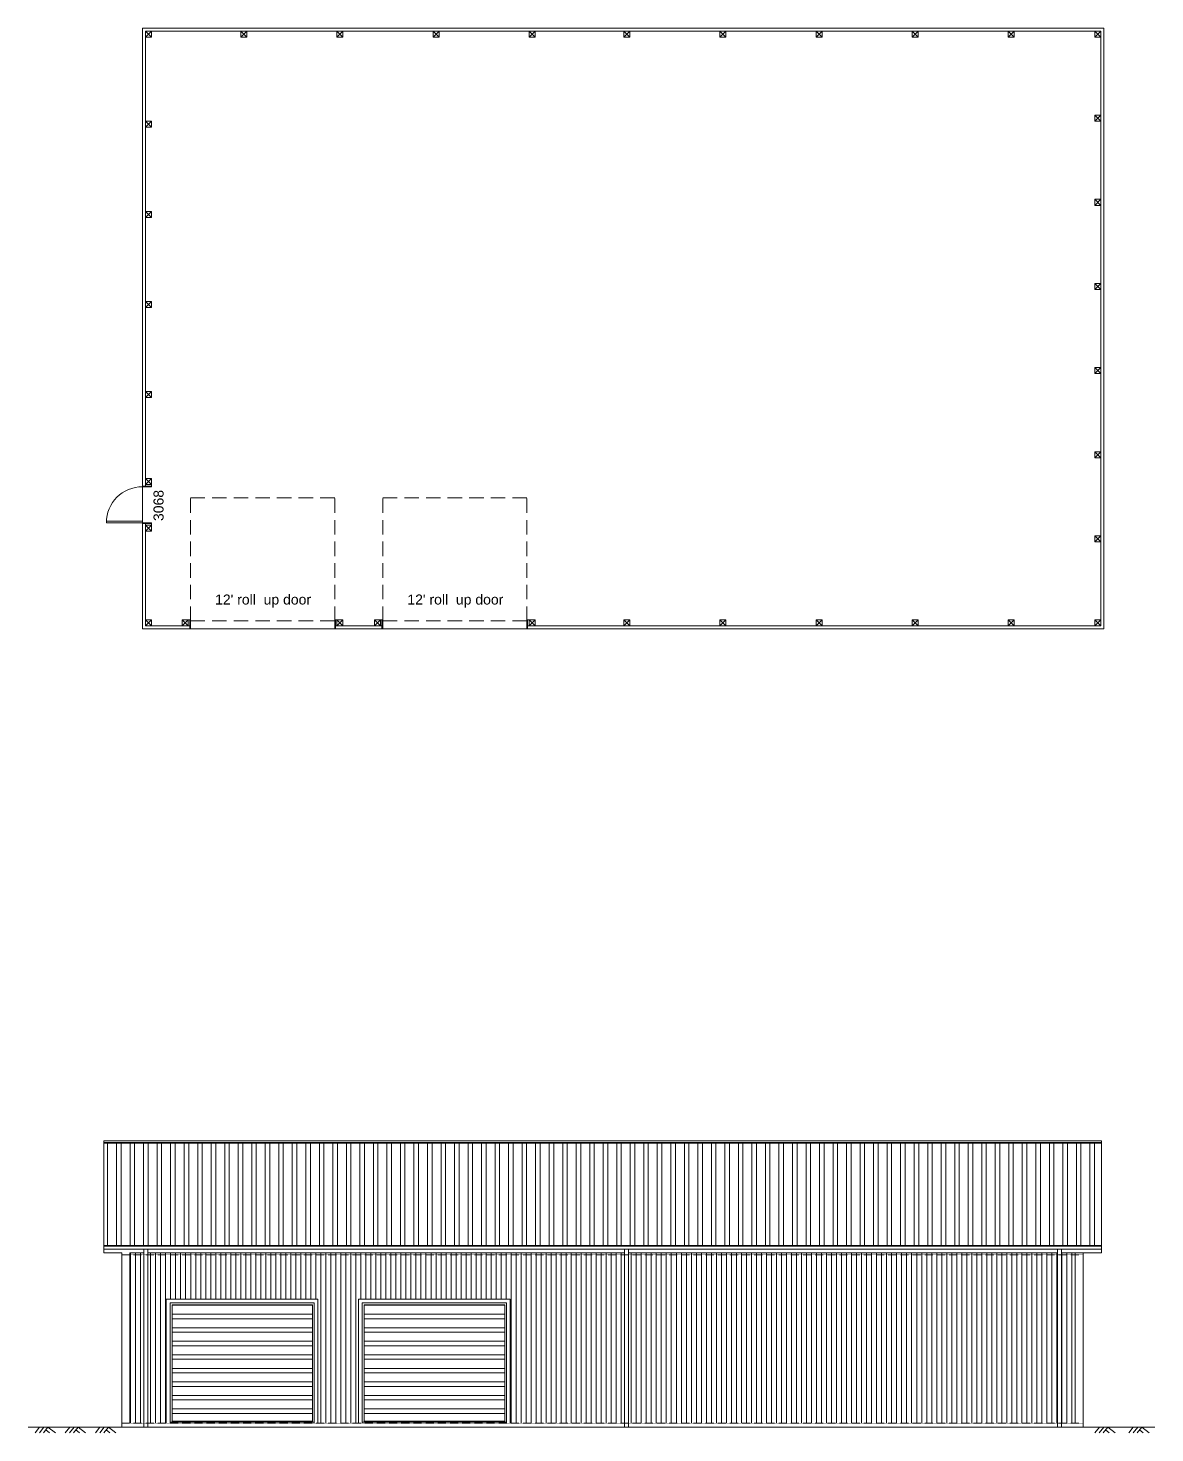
# Model space of a CAD drawing. Header units: inches. Extents: x -167 to 6071, y -6287 to -2731.
# Drawn here: x 99 to 1224, y -4152 to -2749 of the extents above; entities that cross this region are included whole.
import ezdxf

# ---------------------------------------------------------------- set-up
doc = ezdxf.new("R2010")
doc.units = ezdxf.units.IN
doc.header["$LTSCALE"] = 96
doc.header["$MEASUREMENT"] = 0
doc.linetypes.add('Dash', pattern=[0.225, 0.15, -0.075])
for name, color, linetype, lineweight in [('Common', 4, 'Continuous', 5), ('Dimensions', 7, 'Continuous', 5), ('Doors', 5, 'Continuous', 9), ('Section', 6, 'Continuous', 18), ('Text', 7, 'Continuous', 9), ('Wall_line', 6, 'Continuous', 18)]:
    doc.layers.add(name, color=color, linetype=linetype, lineweight=lineweight)
doc.layers.add('Hatch', color=7, linetype='Continuous', lineweight=0, true_color=0x919191)
doc.styles.get("Standard").update_dxf_attribs({"font": 'arial.ttf'})

msp = doc.modelspace()

# ---------------------------------------------------------------- hatches: boundary and pattern name
at = {"layer": 'Hatch'}
h = msp.add_hatch(dxfattribs=at)
h.set_pattern_fill('ANSI32', color=256, scale=36, angle=45)
h.set_pattern_definition([(90, (2671.087, 6866.292), (-13.5, 0), []), (90, (2675.587, 6870.792), (-13.5, 0), [])])
h.paths.add_polyline_path([(174.5, -3862.8), (174.5, -3964.9), (1170.5, -3964.9), (1170.5, -3862.8)])
h = msp.add_hatch(dxfattribs=at)
h.set_pattern_fill('ANSI31', color=256, scale=40, angle=45)
h.set_pattern_definition([(90, (2671.087, 6860.8195), (-5, 0), [])])
h.paths.add_polyline_path([(214.4, -4142.3), (214.4, -3972.3), (200.5, -3972.3), (200.5, -4142.3)])
h.paths.add_polyline_path([(694.4, -4142.3), (694.4, -3972.3), (218.4, -3972.3), (218.4, -4142.3), (236.7, -4142.3), (236.7, -4018.6), (388.2, -4018.6), (388.2, -4142.3), (428.7, -4142.3), (428.7, -4018.6), (580.2, -4018.6), (580.2, -4142.3)])
h.paths.add_polyline_path([(698.4, -3972.3), (698.4, -4142.3), (1144.5, -4142.3), (1144.5, -3972.3)])
h = msp.add_hatch(dxfattribs=at)
h.set_pattern_fill('ANSI32', color=256, scale=36, angle=315)
h.set_pattern_definition([(0, (2675.587, 6860.82), (3e-15, 13.5), []), (0, (2680.087, 6856.32), (3e-15, 13.5), [])])
h.paths.add_polyline_path([(242.5, -4024.3), (242.5, -4140.3), (382.7, -4140.3), (382.7, -4024.3)])
h = msp.add_hatch(dxfattribs=at)
h.set_pattern_fill('ANSI32', color=256, scale=36, angle=315)
h.set_pattern_definition([(0, (2867.587, 6860.82), (3e-15, 13.5), []), (0, (2872.087, 6856.32), (3e-15, 13.5), [])])
h.paths.add_polyline_path([(434.5, -4024.3), (434.5, -4140.3), (574.7, -4140.3), (574.7, -4024.3)])

# ---------------------------------------------------------------- linework, layer by layer
at = {"layer": 'Common'}
for p, q in [((221.9, -2758.4), (215.9, -2752.4)), ((221.9, -2752.4), (215.9, -2758.4)), ((317.1, -2758.4), (311.1, -2752.4)), ((317.1, -2752.4), (311.1, -2758.4)), ((413.1, -2758.4), (407.1, -2752.4)), ((413.1, -2752.4), (407.1, -2758.4)), ((509.1, -2758.4), (503.1, -2752.4)), ((509.1, -2752.4), (503.1, -2758.4)), ((605.1, -2758.4), (599.1, -2752.4)), ((605.1, -2752.4), (599.1, -2758.4)), ((699.6, -2758.4), (693.6, -2752.4)), ((699.6, -2752.4), (693.6, -2758.4)), ((795.6, -2758.4), (789.6, -2752.4)), ((795.6, -2752.4), (789.6, -2758.4)), ((891.6, -2758.4), (885.6, -2752.4)), ((891.6, -2752.4), (885.6, -2758.4)), ((987.6, -2758.4), (981.6, -2752.4)), ((987.6, -2752.4), (981.6, -2758.4)), ((1083.6, -2758.4), (1077.6, -2752.4)), ((1083.6, -2752.4), (1077.6, -2758.4)), ((1169.9, -2758.4), (1163.9, -2752.4)), ((1169.9, -2752.4), (1163.9, -2758.4)), ((221.9, -2848.4), (215.9, -2842.4)), ((221.9, -2842.4), (215.9, -2848.4)), ((1169.9, -2842.4), (1163.9, -2836.4)), ((1169.9, -2836.4), (1163.9, -2842.4)), ((1169.9, -2926.4), (1163.9, -2920.4)), ((1169.9, -2920.4), (1163.9, -2926.4)), ((221.9, -2938.4), (215.9, -2932.4)), ((221.9, -2932.4), (215.9, -2938.4)), ((1169.9, -3010.4), (1163.9, -3004.4)), ((1169.9, -3004.4), (1163.9, -3010.4)), ((221.9, -3028.4), (215.9, -3022.4)), ((221.9, -3022.4), (215.9, -3028.4)), ((1169.9, -3094.4), (1163.9, -3088.4)), ((1169.9, -3088.4), (1163.9, -3094.4)), ((221.9, -3118.4), (215.9, -3112.4)), ((221.9, -3112.4), (215.9, -3118.4)), ((1169.9, -3178.4), (1163.9, -3172.4)), ((1169.9, -3172.4), (1163.9, -3178.4)), ((221.9, -3205.2), (215.9, -3199.2)), ((221.9, -3199.2), (215.9, -3205.2)), ((221.9, -3251.7), (215.9, -3245.7)), ((221.9, -3245.7), (215.9, -3251.7)), ((1169.9, -3262.4), (1163.9, -3256.4)), ((1169.9, -3256.4), (1163.9, -3262.4)), ((221.9, -3346.4), (215.9, -3340.4)), ((221.9, -3340.4), (215.9, -3346.4)), ((258.6, -3346.4), (252.6, -3340.4)), ((258.6, -3340.4), (252.6, -3346.4)), ((413.1, -3346.4), (407.1, -3340.4)), ((413.1, -3340.4), (407.1, -3346.4)), ((450.6, -3346.4), (444.6, -3340.4)), ((450.6, -3340.4), (444.6, -3346.4)), ((605.1, -3346.4), (599.1, -3340.4)), ((605.1, -3340.4), (599.1, -3346.4)), ((699.6, -3346.4), (693.6, -3340.4)), ((699.6, -3340.4), (693.6, -3346.4)), ((795.6, -3346.4), (789.6, -3340.4)), ((795.6, -3340.4), (789.6, -3346.4)), ((891.6, -3346.4), (885.6, -3340.4)), ((891.6, -3340.4), (885.6, -3346.4)), ((987.6, -3346.4), (981.6, -3340.4)), ((987.6, -3340.4), (981.6, -3346.4)), ((1083.6, -3346.4), (1077.6, -3340.4)), ((1083.6, -3340.4), (1077.6, -3346.4)), ((1169.9, -3346.4), (1163.9, -3340.4)), ((1169.9, -3340.4), (1163.9, -3346.4)), ((174.5, -3862.3), (1170.5, -3862.3)), ((1170.5, -3862.8), (174.5, -3862.8)), ((174.5, -3964.9), (1170.5, -3964.9)), ((1170.5, -3965.1), (174.5, -3965.1)), ((1170.5, -3965.6), (174.5, -3965.6)), ((174.5, -3968.6), (1170.5, -3968.6)), ((200.5, -4142.3), (200.5, -3972.3)), ((214.4, -3972.3), (200.5, -3972.3)), ((694.4, -3972.3), (218.4, -3972.3)), ((1126.6, -3972.3), (698.4, -3972.3)), ((1152.5, -3972.3), (1130.6, -3972.3)), ((1144.5, -3972.3), (1144.5, -4142.3)), ((388.2, -4018.6), (236.7, -4018.6)), ((236.7, -4018.6), (236.7, -4142.3)), ((240.5, -4142.3), (240.5, -4022.3)), ((384.5, -4022.3), (240.5, -4022.3)), ((242.5, -4024.3), (242.5, -4141.3)), ((242.5, -4024.3), (382.7, -4024.3)), ((382.7, -4024.3), (382.7, -4141.3)), ((384.5, -4142.3), (384.5, -4022.3)), ((388.2, -4142.3), (388.2, -4018.6)), ((428.7, -4018.6), (428.7, -4142.3)), ((580.2, -4018.6), (428.7, -4018.6)), ((432.5, -4142.3), (432.5, -4022.3)), ((576.5, -4022.3), (432.5, -4022.3)), ((434.5, -4024.3), (434.5, -4141.3)), ((434.5, -4024.3), (574.7, -4024.3)), ((574.7, -4024.3), (574.7, -4141.3)), ((576.5, -4142.3), (576.5, -4022.3)), ((580.2, -4018.6), (580.2, -4142.3)), ((240.5, -4141.3), (384.5, -4141.3)), ((242.5, -4140.3), (382.7, -4140.3)), ((432.5, -4141.3), (576.5, -4141.3)), ((434.5, -4140.3), (574.7, -4140.3)), ((1152.5, -4143.1), (1152.5, -4142.3))]:
    msp.add_line(p, q, dxfattribs=at)
for points in [[(214.4, -3968.6), (214.4, -4146.3), (218.4, -4146.3), (218.4, -3968.6), (214.4, -3968.6)], [(694.4, -3968.6), (694.4, -4146.3), (698.4, -4146.3), (698.4, -3968.6), (694.4, -3968.6)], [(1130.6, -3968.6), (1130.6, -4146.3), (1126.6, -4146.3), (1126.6, -3968.6), (1130.6, -3968.6)]]:
    msp.add_lwpolyline(points, dxfattribs=at)
at = {"layer": 'Dimensions'}
for p, q in [((110.2, -4146.3), (105.7, -4152.1)), ((114.6, -4146.3), (110, -4152.1)), ((118.6, -4146.3), (114.1, -4152.1)), ((116.4, -4149.2), (120.1, -4152.1)), ((118.6, -4146.3), (126.1, -4152.1)), ((140.3, -4146.3), (135.7, -4152.1)), ((144.7, -4146.3), (140.1, -4152.1)), ((148.7, -4146.3), (144.2, -4152.1)), ((146.5, -4149.2), (150.2, -4152.1)), ((148.7, -4146.3), (156.2, -4152.1)), ((170.5, -4146.3), (165.9, -4152.1)), ((174.8, -4146.3), (170.3, -4152.1)), ((178.9, -4146.3), (174.3, -4152.1)), ((176.6, -4149.2), (180.3, -4152.1)), ((178.9, -4146.3), (186.3, -4152.1)), ((1168.5, -4146.3), (1164, -4152.1)), ((1172.9, -4146.3), (1168.3, -4152.1)), ((1176.9, -4146.3), (1172.4, -4152.1)), ((1174.7, -4149.2), (1178.4, -4152.1)), ((1176.9, -4146.3), (1184.4, -4152.1)), ((1202.4, -4146.3), (1197.8, -4152.1)), ((1206.8, -4146.3), (1202.2, -4152.1)), ((1210.8, -4146.3), (1206.3, -4152.1)), ((1208.6, -4149.2), (1212.3, -4152.1)), ((1210.8, -4146.3), (1218.3, -4152.1))]:
    msp.add_line(p, q, dxfattribs=at)
at = {"layer": 'Doors', "transparency": 33554687}
for p, q in [((212.9, -3206.7), (212.9, -3207.4)), ((212.9, -3206.7), (221.9, -3206.7)), ((212.9, -3207.4), (221.9, -3207.4)), ((212.9, -3243.4), (212.9, -3207.4)), ((221.9, -3206.7), (221.9, -3207.4)), ((212.9, -3241.7), (176.9, -3241.7)), ((176.9, -3243.4), (176.9, -3241.7)), ((212.9, -3243.4), (176.9, -3243.4)), ((212.9, -3241.7), (212.9, -3243.4)), ((212.9, -3243.4), (212.9, -3244.2)), ((212.9, -3243.4), (221.9, -3243.4)), ((212.9, -3244.2), (221.9, -3244.2)), ((221.9, -3243.4), (221.9, -3244.2)), ((260.1, -3340.4), (260.9, -3340.4)), ((260.1, -3349.4), (260.1, -3340.4)), ((260.1, -3349.4), (260.9, -3349.4)), ((260.9, -3349.4), (260.9, -3340.4)), ((404.9, -3340.4), (405.6, -3340.4)), ((404.9, -3349.4), (404.9, -3340.4)), ((404.9, -3349.4), (405.6, -3349.4)), ((405.6, -3349.4), (405.6, -3340.4)), ((452.1, -3340.4), (452.9, -3340.4)), ((452.1, -3349.4), (452.1, -3340.4)), ((452.1, -3349.4), (452.9, -3349.4)), ((452.9, -3349.4), (452.9, -3340.4)), ((596.9, -3340.4), (597.6, -3340.4)), ((596.9, -3349.4), (596.9, -3340.4)), ((596.9, -3349.4), (597.6, -3349.4)), ((597.6, -3349.4), (597.6, -3340.4))]:
    msp.add_line(p, q, dxfattribs=at)
at = {"layer": 'Doors', "linetype": 'Dash', "transparency": 33554687}
for p, q in [((404.9, -3218.4), (260.9, -3218.4)), ((260.9, -3341.4), (260.9, -3218.4)), ((404.9, -3341.4), (404.9, -3218.4)), ((596.9, -3218.4), (452.9, -3218.4)), ((452.9, -3341.4), (452.9, -3218.4)), ((596.9, -3341.4), (596.9, -3218.4)), ((404.9, -3341.4), (260.9, -3341.4)), ((596.9, -3341.4), (452.9, -3341.4))]:
    msp.add_line(p, q, dxfattribs=at)
at = {"layer": 'Doors', "color": 251, "linetype": 'Continuous', "lineweight": 18, "true_color": 0x4b4b4b, "transparency": 33554687}
for p, q in [((404.9, -3349.4), (260.9, -3349.4)), ((596.9, -3349.4), (452.9, -3349.4))]:
    msp.add_line(p, q, dxfattribs=at)
at = {"layer": 'Doors', "transparency": 33554687}
msp.add_arc((212.9, -3243.4), 36, 90, 180, dxfattribs=at)
at = {"layer": 'Section'}
for p, q in [((174.5, -3860.4), (1170.5, -3860.4)), ((174.5, -3965.6), (174.5, -3860.4)), ((1170.5, -3860.4), (1170.5, -3965)), ((174.5, -3965.6), (174.5, -3968.6)), ((174.5, -3968.6), (174.5, -3972.3)), ((1170.5, -3965.1), (1170.5, -3965.6)), ((1170.5, -3965.6), (1170.5, -3968.6)), ((1170.5, -3968.6), (1170.5, -3972.3)), ((174.5, -3972.3), (192.5, -3972.3)), ((192.5, -4146.3), (192.5, -3972.3)), ((1152.5, -3972.3), (1152.5, -4146.3)), ((1152.5, -3972.3), (1170.5, -3972.3)), ((98.7, -4146.3), (1224, -4146.3))]:
    msp.add_line(p, q, dxfattribs=at)
at = {"layer": 'Section', "linetype": 'Dash', "ltscale": 0.015}
for p, q in [((192.5, -3974.3), (1152.5, -3974.3)), ((192.5, -4142.3), (1152.5, -4142.3))]:
    msp.add_line(p, q, dxfattribs=at)
at = {"layer": 'Wall_line', "transparency": 33554687}
for p, q in [((212.9, -3206.7), (212.9, -2749.4)), ((212.9, -2749.4), (1172.9, -2749.4)), ((215.9, -3206.7), (215.9, -2752.4)), ((215.9, -2752.4), (1169.9, -2752.4)), ((1169.9, -2752.4), (1169.9, -3346.4)), ((1172.9, -2749.4), (1172.9, -3349.4)), ((221.9, -3206.7), (215.9, -3206.7)), ((221.9, -3205.2), (221.9, -3206.7)), ((212.9, -3349.4), (212.9, -3244.2)), ((215.9, -3346.4), (215.9, -3244.2)), ((221.9, -3244.2), (215.9, -3244.2)), ((221.9, -3245.7), (221.9, -3244.2)), ((260.1, -3349.4), (212.9, -3349.4)), ((260.1, -3346.4), (215.9, -3346.4)), ((258.6, -3340.4), (260.1, -3340.4)), ((260.1, -3340.4), (260.1, -3346.4)), ((407.1, -3340.4), (405.6, -3340.4)), ((405.6, -3340.4), (405.6, -3346.4)), ((452.1, -3346.4), (405.6, -3346.4)), ((452.1, -3349.4), (405.6, -3349.4)), ((452.1, -3340.4), (450.6, -3340.4)), ((452.1, -3340.4), (452.1, -3346.4)), ((1169.9, -3346.4), (597.6, -3346.4)), ((1172.9, -3349.4), (597.6, -3349.4))]:
    msp.add_line(p, q, dxfattribs=at)
for points in [[(221.9, -2752.4), (221.9, -2758.4), (215.9, -2758.4), (215.9, -2752.4), (221.9, -2752.4)], [(317.1, -2752.4), (317.1, -2758.4), (311.1, -2758.4), (311.1, -2752.4), (317.1, -2752.4)], [(413.1, -2752.4), (413.1, -2758.4), (407.1, -2758.4), (407.1, -2752.4), (413.1, -2752.4)], [(509.1, -2752.4), (509.1, -2758.4), (503.1, -2758.4), (503.1, -2752.4), (509.1, -2752.4)], [(605.1, -2752.4), (605.1, -2758.4), (599.1, -2758.4), (599.1, -2752.4), (605.1, -2752.4)], [(699.6, -2752.4), (699.6, -2758.4), (693.6, -2758.4), (693.6, -2752.4), (699.6, -2752.4)], [(795.6, -2752.4), (795.6, -2758.4), (789.6, -2758.4), (789.6, -2752.4), (795.6, -2752.4)], [(891.6, -2752.4), (891.6, -2758.4), (885.6, -2758.4), (885.6, -2752.4), (891.6, -2752.4)], [(987.6, -2752.4), (987.6, -2758.4), (981.6, -2758.4), (981.6, -2752.4), (987.6, -2752.4)], [(1083.6, -2752.4), (1083.6, -2758.4), (1077.6, -2758.4), (1077.6, -2752.4), (1083.6, -2752.4)], [(1163.9, -2752.4), (1163.9, -2758.4), (1169.9, -2758.4), (1169.9, -2752.4), (1163.9, -2752.4)], [(221.9, -2842.4), (221.9, -2848.4), (215.9, -2848.4), (215.9, -2842.4), (221.9, -2842.4)], [(1163.9, -2836.4), (1163.9, -2842.4), (1169.9, -2842.4), (1169.9, -2836.4), (1163.9, -2836.4)], [(1163.9, -2920.4), (1163.9, -2926.4), (1169.9, -2926.4), (1169.9, -2920.4), (1163.9, -2920.4)], [(221.9, -2932.4), (221.9, -2938.4), (215.9, -2938.4), (215.9, -2932.4), (221.9, -2932.4)], [(1163.9, -3004.4), (1163.9, -3010.4), (1169.9, -3010.4), (1169.9, -3004.4), (1163.9, -3004.4)], [(221.9, -3022.4), (221.9, -3028.4), (215.9, -3028.4), (215.9, -3022.4), (221.9, -3022.4)], [(1163.9, -3088.4), (1163.9, -3094.4), (1169.9, -3094.4), (1169.9, -3088.4), (1163.9, -3088.4)], [(221.9, -3112.4), (221.9, -3118.4), (215.9, -3118.4), (215.9, -3112.4), (221.9, -3112.4)], [(1163.9, -3172.4), (1163.9, -3178.4), (1169.9, -3178.4), (1169.9, -3172.4), (1163.9, -3172.4)], [(221.9, -3199.2), (221.9, -3205.2), (215.9, -3205.2), (215.9, -3199.2), (221.9, -3199.2)], [(221.9, -3245.7), (221.9, -3251.7), (215.9, -3251.7), (215.9, -3245.7), (221.9, -3245.7)], [(1163.9, -3256.4), (1163.9, -3262.4), (1169.9, -3262.4), (1169.9, -3256.4), (1163.9, -3256.4)], [(215.9, -3340.4), (215.9, -3346.4), (221.9, -3346.4), (221.9, -3340.4), (215.9, -3340.4)], [(221.9, -3340.4), (221.9, -3346.4), (215.9, -3346.4), (215.9, -3340.4), (221.9, -3340.4)], [(252.6, -3340.4), (252.6, -3346.4), (258.6, -3346.4), (258.6, -3340.4), (252.6, -3340.4)], [(407.1, -3340.4), (407.1, -3346.4), (413.1, -3346.4), (413.1, -3340.4), (407.1, -3340.4)], [(444.6, -3340.4), (444.6, -3346.4), (450.6, -3346.4), (450.6, -3340.4), (444.6, -3340.4)], [(599.1, -3340.4), (597.6, -3340.4), (597.6, -3346.4)], [(599.1, -3340.4), (599.1, -3346.4), (605.1, -3346.4), (605.1, -3340.4), (599.1, -3340.4)], [(693.6, -3340.4), (693.6, -3346.4), (699.6, -3346.4), (699.6, -3340.4), (693.6, -3340.4)], [(789.6, -3340.4), (789.6, -3346.4), (795.6, -3346.4), (795.6, -3340.4), (789.6, -3340.4)], [(885.6, -3340.4), (885.6, -3346.4), (891.6, -3346.4), (891.6, -3340.4), (885.6, -3340.4)], [(981.6, -3340.4), (981.6, -3346.4), (987.6, -3346.4), (987.6, -3340.4), (981.6, -3340.4)], [(1077.6, -3340.4), (1077.6, -3346.4), (1083.6, -3346.4), (1083.6, -3340.4), (1077.6, -3340.4)], [(1163.9, -3340.4), (1163.9, -3346.4), (1169.9, -3346.4), (1169.9, -3340.4), (1163.9, -3340.4)]]:
    msp.add_lwpolyline(points, dxfattribs=at)

# ---------------------------------------------------------------- texts
at = {"layer": 'Text', "transparency": 33554687, "insert": (224, -3226.1), "char_height": 10, "width": 188.446, "attachment_point": 2, "rotation": 90}
msp.add_mtext('3068', dxfattribs=at)
at = {"layer": 'Text', "transparency": 33554687, "char_height": 10, "width": 188.446, "attachment_point": 2}
for insert in [(333.4, -3315), (525.4, -3315)]:
    msp.add_mtext("12' roll  up door", dxfattribs=dict(at, insert=insert))

doc.saveas('drawing.dxf')
